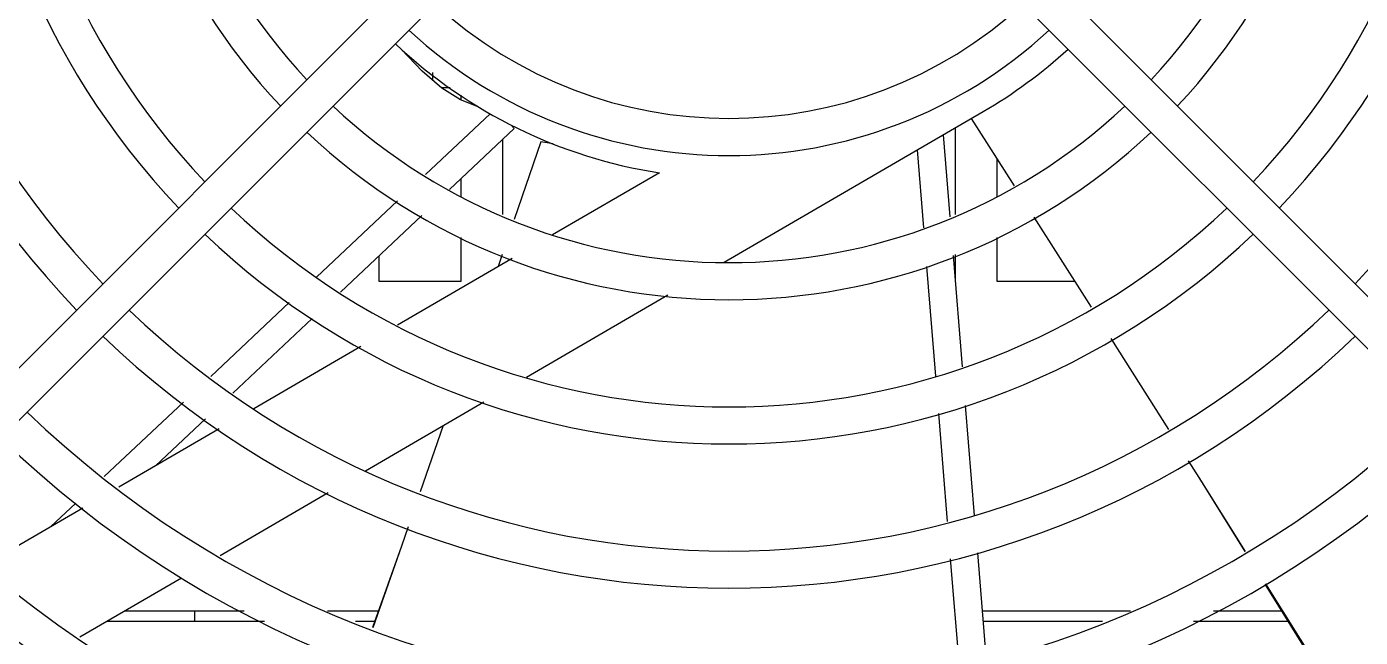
# Model space of a CAD drawing. Header units: millimetres. Extents: x 0 to 141, y -1 to 90.
# Drawn here: x 21.88 to 28.36, y 34.07 to 37.04 of the extents above; entities that cross this region are included whole.
import ezdxf

# ---------------------------------------------------------------- set-up
doc = ezdxf.new("R2010")
doc.units = ezdxf.units.MM

msp = doc.modelspace()

# ---------------------------------------------------------------- linework, layer by layer
for p, q in [((24.5193, 38.0565), (20.3829, 33.9202)), ((26.0607, 38.0565), (30.1971, 33.9202)), ((24.6465, 37.9293), (20.5102, 33.793)), ((25.9335, 37.9293), (30.0698, 33.793)), ((23.8525, 36.7749), (23.8525, 36.8126)), ((23.8925, 36.7405), (23.9365, 36.7405)), ((23.99, 36.6783), (23.99, 36.7025)), ((24.1309, 36.6122), (23.8167, 36.3174)), ((25.2664, 35.8919), (26.5244, 36.6233)), ((26.4654, 36.5901), (26.674, 36.2626)), ((24.2472, 36.5406), (23.9335, 36.2458)), ((24.2472, 36.5406), (24.2321, 36.5578)), ((26.39, 36.1235), (26.39, 36.5452)), ((24.19, 36.4869), (24.19, 36.1235)), ((24.3767, 36.4757), (24.2477, 36.0996)), ((24.4359, 36.4661), (24.3767, 36.4757)), ((26.3304, 36.5105), (26.3628, 36.1122)), ((26.2041, 36.437), (26.2346, 36.0591)), ((26.59, 36.3945), (26.59, 36.2112)), ((24.9522, 36.3261), (24.4337, 36.0246)), ((23.99, 36.2112), (23.99, 36.2989)), ((23.6811, 36.19), (23.2872, 35.8203)), ((23.798, 36.1184), (23.4035, 35.7475)), ((23.99, 35.8), (23.99, 36.0121)), ((26.59, 36.0121), (26.59, 35.8)), ((23.59, 35.9228), (23.59, 35.8)), ((24.2366, 35.91), (23.6813, 35.5871)), ((24.1894, 35.9295), (24.1692, 35.8708)), ((26.3781, 35.9244), (26.4222, 35.3842)), ((26.39, 35.8), (26.39, 35.9293)), ((26.2497, 35.8712), (26.2927, 35.3387)), ((23.59, 35.8), (23.99, 35.8)), ((26.59, 35.8), (26.9686, 35.8)), ((23.155, 35.6961), (22.7738, 35.3381)), ((24.3072, 35.3341), (24.9938, 35.7333)), ((23.2669, 35.6191), (22.8819, 35.2572)), ((27.1447, 35.5219), (27.4235, 35.0805)), ((23.5024, 35.4831), (22.9833, 35.1813)), ((22.6409, 35.2133), (22.2571, 34.8527)), ((23.5249, 34.8793), (24.1005, 35.2139)), ((26.4374, 35.1974), (26.481, 34.6624)), ((22.7491, 35.1323), (22.5058, 34.9037)), ((23.9028, 35.099), (23.791, 34.7773)), ((26.3074, 35.1579), (26.35, 34.6331)), ((22.8146, 35.0832), (22.3275, 34.8)), ((27.5195, 34.9283), (27.571, 34.8467)), ((27.5709, 34.8467), (27.7941, 34.4873)), ((27.571, 34.8467), (27.7961, 34.4884)), ((22.8194, 34.469), (23.3435, 34.7738)), ((22.1188, 34.7227), (21.9959, 34.6072)), ((22.153, 34.6985), (21.6733, 34.4196)), ((23.732, 34.6076), (23.6995, 34.5142)), ((23.6995, 34.5142), (23.5587, 34.1187)), ((23.6995, 34.5142), (23.5608, 34.1179)), ((26.3646, 34.4525), (26.407, 33.931)), ((26.4958, 34.4811), (26.5383, 33.9595)), ((22.139, 34.0734), (22.6323, 34.3602)), ((27.8923, 34.3291), (28.1668, 33.887)), ((27.8952, 34.3306), (28.1721, 33.8897)), ((22.3567, 34.2), (22.9368, 34.2)), ((22.6952, 34.2), (22.6952, 34.15)), ((23.3407, 34.2), (23.5876, 34.2)), ((26.5187, 34.2), (27.2393, 34.2)), ((27.6432, 34.2), (27.9725, 34.2)), ((22.2691, 34.1491), (23.035, 34.1491)), ((23.4772, 34.1491), (23.5695, 34.1491)), ((26.5228, 34.1491), (27.1028, 34.1491)), ((27.545, 34.1491), (28.0041, 34.1491))]:
    msp.add_line(p, q)
for points in [[(24.073, 36.6463), (23.9865, 36.6796), (23.896, 36.7375), (23.8009, 36.8192), (23.7007, 36.9248)], [(26.7704, 36.1112), (27.0262, 35.7096), (27.0488, 35.6738)]]:
    msp.add_lwpolyline(points)
for centre, radius, start, end in [((25.29, 38.7), 4.39, 136.17563, 223.82437), ((25.29, 38.7), 4.21, 136.22589, 223.77411), ((25.29, 38.7), 4.21, 316.22589, 43.77411), ((25.29, 38.7), 3.69, 136.40274, 223.59726), ((25.29, 38.7), 3.69, 316.40274, 43.59726), ((25.29, 38.7), 3.51, 136.47452, 223.52548), ((25.29, 38.7), 3.51, 316.47452, 43.52548), ((25.29, 38.7), 2.99, 136.73173, 223.26827), ((25.29, 38.7), 2.99, 316.73173, 43.26827), ((25.29, 38.7), 2.81, 136.84266, 223.15734), ((25.29, 38.7), 2.81, 316.84266, 43.15734), ((25.29, 38.7), 2.11, 227.447, 312.553), ((25.29, 38.7), 2.29, 227.26035, 312.73965), ((25.318, 38.6981), 2.4, 226.65206, 261.23339), ((25.318, 38.6981), 2.4, 300.17583, 312.40762), ((25.29, 38.7), 2.81, 226.84266, 313.15734), ((25.29, 38.7), 2.99, 226.73173, 313.26827), ((25.29, 38.7), 3.51, 226.46852, 313.53148), ((25.29, 38.7), 3.69, 226.39674, 313.60326), ((25.29, 38.7), 4.21, 226.22589, 313.77411), ((25.29, 38.7), 4.39, 226.17563, 313.82437), ((25.29, 38.7), 4.91, 226.05112, 313.94888), ((25.29, 38.7), 5.09, 226.01675, 313.98325), ((25.29, 38.7), 5.61, 225.92272, 314.07728), ((25.29, 38.7), 5.79, 225.8941, 314.1059)]:
    msp.add_arc(centre, radius, start, end)

doc.saveas('drawing.dxf')
